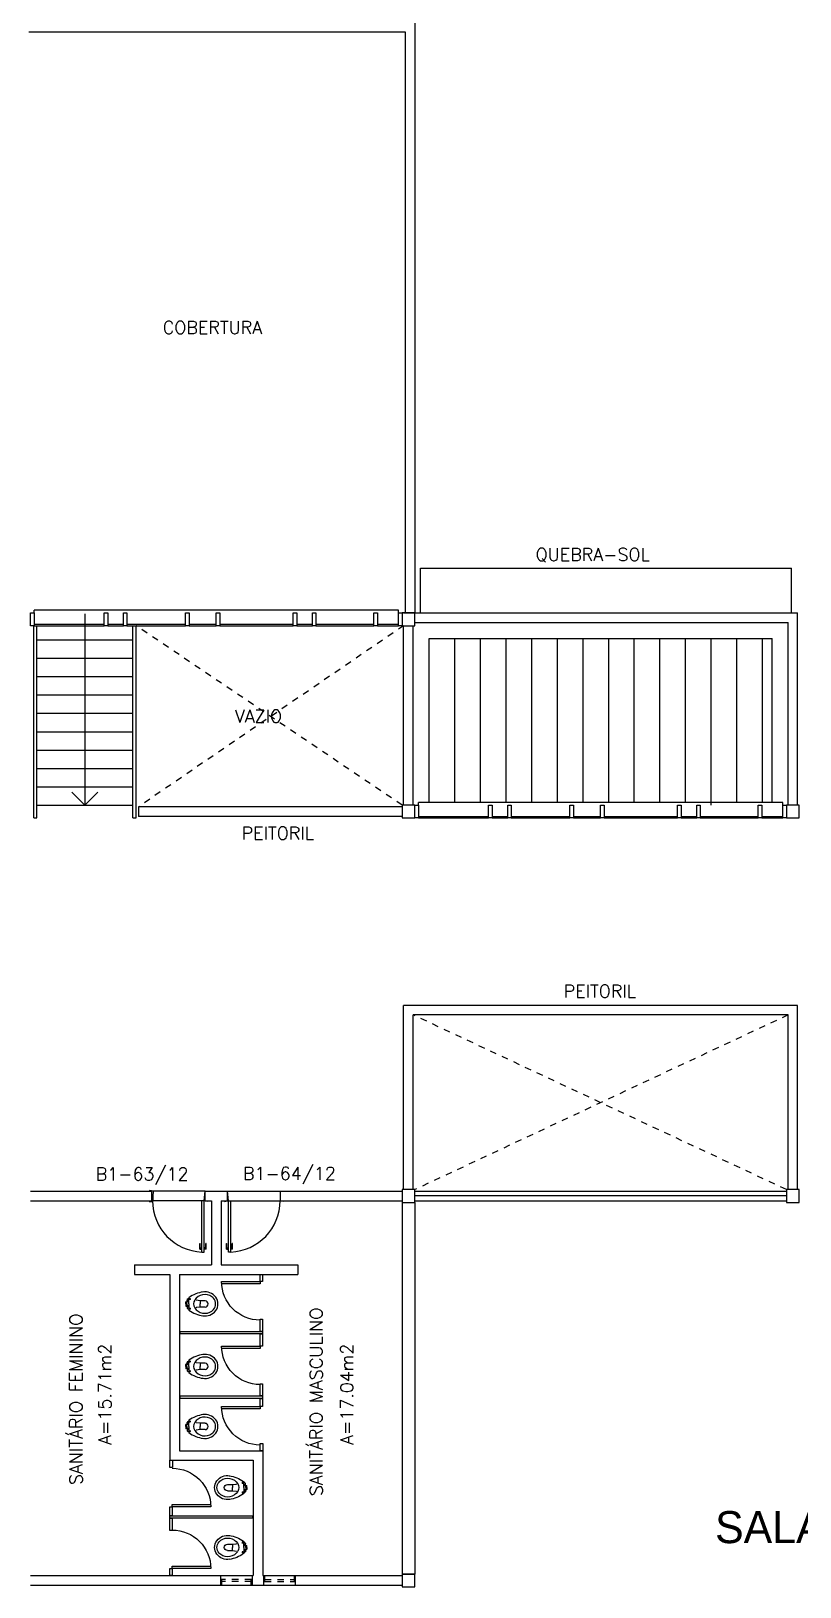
# Model space of a CAD drawing. Header units: centimetres. Extents: x -15 to 273, y 1 to 137.
# Drawn here: x 92.72 to 104.72, y 13.08 to 37.36 of the extents above; entities that cross this region are included whole.
import ezdxf

# ---------------------------------------------------------------- set-up
doc = ezdxf.new("R2010")
doc.units = ezdxf.units.CM
doc.header["$LTSCALE"] = 0.003
doc.header["$MEASUREMENT"] = 0
doc.linetypes.add('HIDDEN', pattern=[0.375, 0.25, -0.125])
doc.layers.get('0').update_dxf_attribs({"linetype": 'CONTINUOUS'})
for name, color, linetype in [('1', 1, 'CONTINUOUS'), ('ALV', 2, 'CONTINUOUS'), ('ALVENARIA', 2, 'CONTINUOUS'), ('AREA', 2, 'CONTINUOUS'), ('COB', 1, 'CONTINUOUS'), ('DIV', 2, 'CONTINUOUS'), ('ENDEREÇO NOVO', 2, 'CONTINUOUS'), ('ESQ', 1, 'CONTINUOUS'), ('ESQUADRIAS', 1, 'CONTINUOUS'), ('ESTRUT', 2, 'CONTINUOUS'), ('JAN2', 1, 'HIDDEN'), ('MACANETA', 2, 'CONTINUOUS'), ('MARCO', 2, 'CONTINUOUS'), ('PEÇAS', 1, 'CONTINUOUS'), ('PISO', 1, 'CONTINUOUS'), ('PORTA', 2, 'CONTINUOUS'), ('PROJ', 1, 'HIDDEN'), ('SOLEIRA', 1, 'CONTINUOUS'), ('TEXTO', 2, 'CONTINUOUS'), ('USO', 2, 'CONTINUOUS')]:
    doc.layers.add(name, color=color, linetype=linetype)
doc.styles.add('UNB-100', font='simplex.shx', dxfattribs={"height": 0.2})

# ---------------------------------------------------------------- blocks, each defined once
blk = doc.blocks.new('DOOR80')
at = {"layer": 'MACANETA', "color": 1}
for p, q in [((-0.015, -0.665), (-0.01, -0.665)), ((-0.015, -0.755), (-0.015, -0.665)), ((-0.01, -0.755), (-0.01, -0.665)), ((0.012, -0.763), (0.012, -0.728)), ((0.012, -0.728), (0.015, -0.728)), ((0.053, -0.728), (0.05, -0.728)), ((0.053, -0.763), (0.053, -0.728)), ((0.08, -0.665), (0.075, -0.665)), ((0.075, -0.755), (0.075, -0.665)), ((0.08, -0.755), (0.08, -0.665)), ((-0.015, -0.755), (0.012, -0.755)), ((-0.01, -0.735), (0.012, -0.735)), ((0.012, -0.763), (0.015, -0.763)), ((0.053, -0.763), (0.05, -0.763)), ((0.075, -0.735), (0.053, -0.735)), ((0.08, -0.755), (0.053, -0.755))]:
    blk.add_line(p, q, dxfattribs=at)
at = {"layer": 'PORTA'}
for p, q in [((0.015, -0.8), (0.015, 0)), ((0.015, 0), (0.05, 0)), ((0.05, -0.8), (0.05, 0)), ((0.05, -0.8), (0.015, -0.8))]:
    blk.add_line(p, q, dxfattribs=at)
at = {"layer": 'PORTA', "color": 1}
blk.add_arc((0.02, 0), 0.8, 272.1491, 0, dxfattribs=at)
blk = doc.blocks.new('DOOR-80')
at = {"layer": 'MACANETA', "color": 1}
for p, q in [((-0.08, -0.755), (-0.08, -0.665)), ((-0.08, -0.665), (-0.075, -0.665)), ((-0.075, -0.755), (-0.075, -0.665)), ((-0.053, -0.728), (-0.05, -0.728)), ((-0.053, -0.763), (-0.053, -0.728)), ((-0.012, -0.728), (-0.015, -0.728)), ((-0.012, -0.763), (-0.012, -0.728)), ((0.01, -0.755), (0.01, -0.665)), ((0.015, -0.665), (0.01, -0.665)), ((0.015, -0.755), (0.015, -0.665)), ((-0.08, -0.755), (-0.053, -0.755)), ((-0.075, -0.735), (-0.053, -0.735)), ((-0.053, -0.763), (-0.05, -0.763)), ((-0.012, -0.763), (-0.015, -0.763)), ((0.01, -0.735), (-0.012, -0.735)), ((0.015, -0.755), (-0.012, -0.755))]:
    blk.add_line(p, q, dxfattribs=at)
at = {"layer": 'PORTA'}
for p, q in [((-0.05, -0.8), (-0.05, 0)), ((-0.015, 0), (-0.05, 0)), ((-0.015, -0.8), (-0.015, 0)), ((-0.05, -0.8), (-0.015, -0.8))]:
    blk.add_line(p, q, dxfattribs=at)
at = {"layer": 'PORTA', "color": 1}
blk.add_arc((-0.02, 0), 0.8, 180, 267.8509, dxfattribs=at)
blk = doc.blocks.new('VASO')
for p, q in [((0.1, 0), (0.1, 0.028)), ((0.1, 0), (0.1, -0.028)), ((0.146, 0.031), (0.113, 0.031)), ((0.114, 0), (0.114, 0.028)), ((0.114, 0), (0.114, -0.028)), ((0.119, 0.031), (0.119, 0.062)), ((0.146, 0.05), (0.119, 0.05)), ((0.146, 0), (0.146, 0.089)), ((0.146, 0), (0.146, -0.089)), ((0.176, 0.075), (0.152, 0.075)), ((0.164, 0.063), (0.164, 0.087)), ((0.261, 0.056), (0.259, 0.059)), ((0.323, 0.049), (0.261, 0.056)), ((0.401, 0.049), (0.323, 0.049)), ((0.323, 0.049), (0.323, 0)), ((0.323, -0.049), (0.323, 0)), ((0.146, -0.031), (0.113, -0.031)), ((0.119, -0.031), (0.119, -0.062)), ((0.146, -0.05), (0.119, -0.05)), ((0.176, -0.075), (0.152, -0.075)), ((0.164, -0.063), (0.164, -0.087)), ((0.261, -0.056), (0.259, -0.059)), ((0.323, -0.049), (0.261, -0.056)), ((0.401, -0.049), (0.323, -0.049))]:
    blk.add_line(p, q)
for centre in [(0.164, 0.075), (0.164, -0.075)]:
    blk.add_circle(centre, 0.00682)
for centre, radius, start, end in [((0.107, 0.028), 0.00697, 0.8534, 179.1466), ((0.128, 0.062), 0.00909, 126.1604, 180), ((0.404, -0.315), 0.477, 122.7818, 126.1604), ((0.155, 0.089), 0.00909, 126.3456, 180), ((0.436, -0.294), 0.484, 97.6805, 126.3456), ((0.334, 0), 0.112, 147.3201, 212.6799), ((0.397, -0.04), 0.187, 54.2515, 147.3201), ((0.4, -0.02), 0.208, 36.8888, 100.1214), ((0.401, 0), 0.0486, 0, 90), ((0.401, 0), 0.0486, 270, 0), ((0.413, -0.018), 0.159, 41.3299, 54.2515), ((0.433, 0), 0.132, 318.6701, 41.3299), ((0.427, 0), 0.174, 323.1112, 36.8888), ((0.107, -0.028), 0.00697, 180.8534, 359.1466), ((0.128, -0.062), 0.00909, 180, 233.8396), ((0.404, 0.315), 0.477, 233.8396, 237.2182), ((0.155, -0.089), 0.00909, 180, 233.6544), ((0.436, 0.294), 0.484, 233.6544, 262.3195), ((0.397, 0.04), 0.187, 212.6799, 305.7485), ((0.4, 0.02), 0.208, 259.8786, 323.1112), ((0.413, 0.018), 0.159, 305.7485, 318.6701)]:
    blk.add_arc(centre, radius, start, end)

msp = doc.modelspace()

# ---------------------------------------------------------------- linework, layer by layer
at = {"layer": '1'}
msp.add_lwpolyline([(93.557, 28.262), (93.557, 25.277), (93.354, 25.479), (93.557, 25.277), (93.759, 25.479)], dxfattribs=at)
at = {"layer": 'ALV'}
for p, q in [((98.707, 37.497), (98.707, 28.277)), ((92.682, 37.347), (98.557, 37.347)), ((98.557, 37.347), (98.557, 28.277)), ((98.796, 28.277), (98.796, 28.977)), ((98.796, 28.977), (104.588, 28.977)), ((104.588, 28.276), (104.588, 28.977)), ((98.532, 28.277), (104.682, 28.277)), ((104.682, 25.277), (104.682, 28.277)), ((98.532, 25.277), (98.532, 28.077)), ((98.682, 25.277), (98.682, 28.077)), ((98.707, 28.127), (104.532, 28.127)), ((104.532, 25.277), (104.532, 28.127)), ((98.932, 27.877), (104.282, 27.877)), ((98.932, 25.317), (98.932, 27.877)), ((98.932, 25.317), (98.932, 27.877)), ((104.282, 25.317), (104.282, 27.877)), ((98.507, 25.252), (94.394, 25.252)), ((94.394, 25.252), (94.394, 25.102)), ((98.507, 25.102), (94.394, 25.102)), ((98.532, 19.277), (98.532, 22.152)), ((104.682, 22.152), (98.532, 22.152)), ((104.682, 19.277), (104.682, 22.152)), ((98.682, 19.277), (98.682, 22.002)), ((104.532, 22.002), (98.682, 22.002)), ((104.532, 19.277), (104.532, 22.002)), ((98.507, 19.252), (98.507, 19.077)), ((98.707, 19.252), (104.507, 19.252)), ((98.507, 19.077), (98.707, 19.077)), ((98.707, 19.102), (104.507, 19.102)), ((98.507, 13.277), (98.707, 13.277)), ((98.507, 13.277), (98.507, 13.102))]:
    msp.add_line(p, q, dxfattribs=at)
at = {"layer": 'ALVENARIA'}
for p, q in [((92.707, 19.252), (94.602, 19.252)), ((94.602, 19.102), (94.602, 19.252)), ((95.432, 19.102), (95.432, 19.252)), ((95.432, 19.252), (95.782, 19.252)), ((95.782, 19.102), (95.782, 19.252)), ((96.612, 19.102), (96.612, 19.252)), ((96.612, 19.252), (98.507, 19.252)), ((92.707, 19.102), (94.602, 19.102)), ((95.432, 19.102), (95.532, 19.102)), ((95.532, 19.102), (95.532, 18.102)), ((95.682, 19.102), (95.682, 18.102)), ((95.682, 19.102), (95.782, 19.102)), ((96.612, 19.102), (98.507, 19.102)), ((98.507, 19.077), (98.507, 13.277)), ((98.707, 19.077), (98.707, 13.277)), ((94.332, 18.102), (95.532, 18.102)), ((94.332, 18.102), (94.332, 17.952)), ((95.682, 18.102), (96.882, 18.102)), ((96.882, 18.102), (96.882, 17.952)), ((94.332, 17.952), (94.882, 17.952)), ((94.882, 17.952), (94.882, 15.052)), ((95.032, 17.952), (96.882, 17.952)), ((95.032, 17.952), (95.032, 15.202)), ((95.032, 15.202), (96.332, 15.202)), ((96.332, 15.202), (96.332, 13.252)), ((94.882, 15.052), (96.182, 15.052)), ((96.182, 15.052), (96.182, 13.252)), ((92.707, 13.252), (96.182, 13.252)), ((95.672, 13.252), (95.672, 13.102)), ((96.172, 13.102), (96.172, 13.252)), ((96.332, 13.252), (98.507, 13.252)), ((96.342, 13.252), (96.342, 13.102)), ((96.842, 13.102), (96.842, 13.252)), ((92.707, 13.102), (98.507, 13.102))]:
    msp.add_line(p, q, dxfattribs=at)
at = {"layer": 'COB'}
for p, q in [((99.332, 25.317), (99.332, 27.877)), ((99.732, 25.317), (99.732, 27.877)), ((100.132, 25.317), (100.132, 27.877)), ((100.532, 25.317), (100.532, 27.877)), ((100.932, 25.317), (100.932, 27.877)), ((101.332, 25.317), (101.332, 27.877)), ((101.732, 25.317), (101.732, 27.877)), ((102.132, 25.317), (102.132, 27.877)), ((102.532, 25.317), (102.532, 27.877)), ((102.932, 25.317), (102.932, 27.877)), ((103.332, 25.277), (103.332, 27.877)), ((103.332, 25.317), (103.332, 27.877)), ((103.732, 25.317), (103.732, 27.877)), ((104.132, 25.317), (104.132, 27.877))]:
    msp.add_line(p, q, dxfattribs=at)
at = {"layer": 'DIV'}
for points in [[(96.29, 17.24, -0.414214), (95.69, 17.84), (96.29, 17.84), (96.29, 17.805), (95.69, 17.805)], [(96.29, 16.234, -0.414214), (95.69, 16.834), (96.29, 16.834), (96.29, 16.799), (95.69, 16.799)], [(96.291, 15.29, -0.414214), (95.691, 15.89), (96.291, 15.89), (96.291, 15.855), (95.691, 15.855)], [(94.921, 14.927, -0.414214), (95.521, 14.327), (94.921, 14.327), (94.921, 14.362), (95.521, 14.362)], [(94.921, 13.963, -0.414214), (95.521, 13.363), (94.921, 13.363), (94.921, 13.398), (95.521, 13.398)]]:
    msp.add_lwpolyline(points, format="xyb", dxfattribs=at)
for points in [[(96.33, 17.84), (96.29, 17.84), (96.29, 17.952), (96.33, 17.952)], [(96.33, 17.064), (96.29, 17.064), (96.29, 17.254), (96.33, 17.254)], [(96.33, 17.064), (96.33, 17.024), (95.042, 17.024), (95.042, 17.064)], [(96.33, 16.834), (96.29, 16.834), (96.29, 17.024), (96.33, 17.024)], [(96.331, 16.058), (96.331, 16.018), (95.046, 16.018), (95.046, 16.058)], [(96.331, 16.058), (96.291, 16.058), (96.291, 16.248), (96.331, 16.248)], [(96.331, 15.89), (96.291, 15.89), (96.291, 16.018), (96.331, 16.018)], [(96.292, 15.313), (96.332, 15.313), (96.332, 15.202), (96.292, 15.202)], [(94.882, 15.052), (94.922, 15.052), (94.922, 14.94), (94.882, 14.94)], [(94.881, 14.327), (94.921, 14.327), (94.921, 14.187), (94.881, 14.187)], [(96.172, 14.187), (96.172, 14.147), (94.881, 14.147), (94.881, 14.187)], [(94.881, 14.147), (94.921, 14.147), (94.921, 13.957), (94.881, 13.957)], [(94.881, 13.363), (94.921, 13.363), (94.921, 13.252), (94.881, 13.252)]]:
    msp.add_lwpolyline(points, close=True, dxfattribs=at)
at = {"layer": 'ESQ'}
msp.add_line((104.507, 19.177), (98.707, 19.177), dxfattribs=at)
at = {"layer": 'ESQUADRIAS'}
for p, q in [((98.452, 28.317), (92.762, 28.317)), ((92.762, 28.277), (92.762, 28.317)), ((98.452, 28.277), (98.452, 28.317)), ((98.452, 28.277), (98.452, 28.277)), ((92.762, 28.102), (93.857, 28.102)), ((92.762, 28.077), (93.857, 28.077)), ((93.912, 28.102), (94.157, 28.102)), ((93.912, 28.077), (94.157, 28.077)), ((94.212, 28.102), (95.127, 28.102)), ((94.212, 28.077), (95.127, 28.077)), ((95.182, 28.102), (95.607, 28.102)), ((95.182, 28.077), (95.607, 28.077)), ((95.662, 28.102), (96.807, 28.102)), ((95.662, 28.077), (96.807, 28.077)), ((96.862, 28.102), (97.107, 28.102)), ((96.862, 28.077), (97.107, 28.077)), ((97.162, 28.102), (98.067, 28.102)), ((97.162, 28.077), (98.067, 28.077)), ((98.122, 28.102), (98.452, 28.102)), ((98.122, 28.077), (98.452, 28.077)), ((104.452, 25.317), (98.762, 25.317)), ((98.762, 25.277), (98.762, 25.317)), ((104.452, 25.277), (104.452, 25.317)), ((104.452, 25.277), (104.452, 25.277)), ((98.762, 25.102), (99.857, 25.102)), ((98.762, 25.077), (99.857, 25.077)), ((99.912, 25.102), (100.157, 25.102)), ((99.912, 25.077), (100.157, 25.077)), ((100.212, 25.102), (101.127, 25.102)), ((100.212, 25.077), (101.127, 25.077)), ((101.182, 25.102), (101.607, 25.102)), ((101.182, 25.077), (101.607, 25.077)), ((101.662, 25.102), (102.807, 25.102)), ((101.662, 25.077), (102.807, 25.077)), ((102.862, 25.102), (103.107, 25.102)), ((102.862, 25.077), (103.107, 25.077)), ((103.162, 25.102), (104.067, 25.102)), ((103.162, 25.077), (104.067, 25.077)), ((104.122, 25.102), (104.452, 25.102)), ((104.122, 25.077), (104.452, 25.077))]:
    msp.add_line(p, q, dxfattribs=at)
for points in [[(92.707, 28.077), (92.707, 28.277), (92.762, 28.277), (92.762, 28.077)], [(93.857, 28.077), (93.857, 28.277), (93.912, 28.277), (93.912, 28.077)], [(94.157, 28.077), (94.157, 28.277), (94.212, 28.277), (94.212, 28.077)], [(95.127, 28.077), (95.127, 28.277), (95.182, 28.277), (95.182, 28.077)], [(95.607, 28.077), (95.607, 28.277), (95.662, 28.277), (95.662, 28.077)], [(96.807, 28.077), (96.807, 28.277), (96.862, 28.277), (96.862, 28.077)], [(97.107, 28.077), (97.107, 28.277), (97.162, 28.277), (97.162, 28.077)], [(98.067, 28.077), (98.067, 28.277), (98.122, 28.277), (98.122, 28.077)], [(98.452, 28.077), (98.452, 28.277), (98.507, 28.277), (98.507, 28.077)], [(98.707, 25.077), (98.707, 25.277), (98.762, 25.277), (98.762, 25.077)], [(99.857, 25.077), (99.857, 25.277), (99.912, 25.277), (99.912, 25.077)], [(100.157, 25.077), (100.157, 25.277), (100.212, 25.277), (100.212, 25.077)], [(101.127, 25.077), (101.127, 25.277), (101.182, 25.277), (101.182, 25.077)], [(101.607, 25.077), (101.607, 25.277), (101.662, 25.277), (101.662, 25.077)], [(102.807, 25.077), (102.807, 25.277), (102.862, 25.277), (102.862, 25.077)], [(103.107, 25.077), (103.107, 25.277), (103.162, 25.277), (103.162, 25.077)], [(104.067, 25.077), (104.067, 25.277), (104.122, 25.277), (104.122, 25.077)], [(104.452, 25.077), (104.452, 25.277), (104.507, 25.277), (104.507, 25.077)]]:
    msp.add_lwpolyline(points, close=True, dxfattribs=at)
at = {"layer": 'ESTRUT'}
for points in [[(98.707, 28.277), (98.507, 28.277), (98.507, 28.077), (98.707, 28.077)], [(98.707, 25.277), (98.507, 25.277), (98.507, 25.077), (98.707, 25.077)], [(104.707, 25.277), (104.507, 25.277), (104.507, 25.077), (104.707, 25.077)], [(98.707, 19.277), (98.507, 19.277), (98.507, 19.077), (98.707, 19.077)], [(104.707, 19.277), (104.507, 19.277), (104.507, 19.077), (104.707, 19.077)], [(98.707, 13.277), (98.507, 13.277), (98.507, 13.077), (98.707, 13.077)]]:
    msp.add_lwpolyline(points, close=True, dxfattribs=at)
at = {"layer": 'JAN2'}
for p, q in [((95.692, 13.102), (95.692, 13.252)), ((96.152, 13.192), (95.692, 13.192)), ((96.152, 13.162), (95.692, 13.162)), ((96.152, 13.102), (96.152, 13.252)), ((96.362, 13.252), (96.362, 13.102)), ((96.362, 13.192), (96.822, 13.192)), ((96.362, 13.162), (96.822, 13.162)), ((96.822, 13.252), (96.822, 13.102))]:
    msp.add_line(p, q, dxfattribs=at)
at = {"layer": 'MARCO'}
for p, q in [((94.627, 19.252), (94.567, 19.262)), ((94.567, 19.262), (94.567, 19.252)), ((94.617, 19.102), (94.627, 19.252)), ((94.627, 19.252), (94.617, 19.252)), ((94.617, 19.252), (94.627, 19.252)), ((94.627, 19.252), (94.627, 19.252)), ((95.417, 19.102), (95.432, 19.252)), ((95.432, 19.252), (95.432, 19.252)), ((95.432, 19.252), (95.432, 19.252)), ((95.432, 19.252), (95.432, 19.252)), ((95.432, 19.252), (95.432, 19.252)), ((95.432, 19.252), (95.432, 19.252)), ((95.797, 19.102), (95.782, 19.252)), ((95.782, 19.252), (95.782, 19.252)), ((95.782, 19.252), (95.782, 19.252)), ((95.782, 19.252), (95.782, 19.252)), ((95.782, 19.252), (95.782, 19.252)), ((95.782, 19.252), (95.782, 19.252)), ((96.612, 19.102), (96.612, 19.252)), ((96.612, 19.252), (96.612, 19.252)), ((96.612, 19.252), (96.612, 19.252)), ((96.612, 19.252), (96.612, 19.252)), ((96.612, 19.252), (96.612, 19.252)), ((96.612, 19.252), (96.612, 19.252)), ((94.557, 19.102), (94.557, 19.092)), ((94.557, 19.092), (94.607, 19.092)), ((94.607, 19.092), (94.607, 19.102)), ((94.607, 19.102), (94.617, 19.102)), ((94.617, 19.102), (94.617, 19.137)), ((94.617, 19.137), (94.617, 19.102)), ((94.617, 19.102), (94.617, 19.102)), ((95.432, 19.102), (95.417, 19.102)), ((95.417, 19.102), (95.417, 19.102)), ((95.417, 19.102), (95.417, 19.102)), ((95.477, 19.092), (95.432, 19.102)), ((95.432, 19.102), (95.432, 19.102)), ((95.432, 19.102), (95.432, 19.102)), ((95.477, 19.102), (95.477, 19.092)), ((95.737, 19.102), (95.737, 19.092)), ((95.737, 19.092), (95.782, 19.102)), ((95.782, 19.102), (95.782, 19.102)), ((95.782, 19.102), (95.797, 19.102)), ((95.782, 19.102), (95.782, 19.102)), ((95.797, 19.102), (95.797, 19.102)), ((95.797, 19.102), (95.797, 19.102)), ((96.657, 19.092), (96.612, 19.102)), ((96.612, 19.102), (96.612, 19.102)), ((96.612, 19.102), (96.612, 19.102)), ((96.612, 19.102), (96.612, 19.102)), ((96.612, 19.102), (96.612, 19.102)), ((96.612, 19.102), (96.612, 19.102)), ((96.657, 19.102), (96.657, 19.092))]:
    msp.add_line(p, q, dxfattribs=at)
at = {"layer": 'PISO'}
for p, q in [((92.757, 25.077), (92.757, 28.077)), ((92.807, 25.077), (92.807, 28.077)), ((94.307, 25.077), (94.307, 28.077)), ((94.357, 25.077), (94.357, 28.077)), ((92.807, 27.857), (94.307, 27.857)), ((92.807, 27.57), (94.307, 27.57)), ((92.807, 27.283), (94.307, 27.283)), ((92.807, 26.997), (94.307, 26.997)), ((92.807, 26.71), (94.307, 26.71)), ((92.807, 26.423), (94.307, 26.423)), ((92.807, 26.137), (94.307, 26.137)), ((92.807, 25.85), (94.307, 25.85)), ((92.807, 25.563), (94.307, 25.563)), ((92.807, 25.277), (94.307, 25.277)), ((92.757, 25.077), (92.807, 25.077)), ((94.307, 25.077), (94.357, 25.077))]:
    msp.add_line(p, q, dxfattribs=at)
at = {"layer": 'PROJ', "color": 1}
for p, q in [((98.507, 25.277), (94.357, 28.077)), ((98.532, 28.077), (94.394, 25.252))]:
    msp.add_line(p, q, dxfattribs=at)
at = {"layer": 'PROJ'}
for p, q in [((104.507, 19.277), (98.682, 22.002)), ((104.532, 22.002), (98.707, 19.277))]:
    msp.add_line(p, q, dxfattribs=at)
at = {"layer": 'SOLEIRA'}
for p, q in [((95.432, 19.252), (94.627, 19.252)), ((95.782, 19.252), (96.612, 19.252)), ((95.382, 19.102), (94.617, 19.102)), ((95.832, 19.102), (96.612, 19.102))]:
    msp.add_line(p, q, dxfattribs=at)

# ---------------------------------------------------------------- block references
at = {"layer": 'PEÇAS'}
for p in [(95.032, 17.493), (95.032, 16.517), (95.032, 15.58)]:
    msp.add_blockref('VASO', p, dxfattribs=at)
at = {"layer": 'PEÇAS', "xscale": -1}
for p in [(96.182, 14.626), (96.182, 13.692)]:
    msp.add_blockref('VASO', p, dxfattribs=at)
at = {"layer": 'PORTA', "rotation": 5.144755732544582e-09}
msp.add_blockref('DOOR-80', (95.432, 19.102), dxfattribs=at)
at = {"layer": 'PORTA'}
msp.add_blockref('DOOR80', (95.782, 19.102), dxfattribs=at)

# ---------------------------------------------------------------- texts
at = {"layer": 'AREA', "style": 'UNB-100'}
for s, p in [('SANITÁRIO FEMININO', (93.517, 14.667)), ('SANITÁRIO MASCULINO', (97.266, 14.495)), ('A=15.71m2', (93.969, 15.294)), ('A=17.04m2', (97.745, 15.294))]:
    msp.add_text(s, height=0.2, rotation=90, dxfattribs=at).set_placement(p)
at = {"layer": 'ENDEREÇO NOVO', "style": 'UNB-100'}
for s, p in [('B1-64/12', (96.024, 19.429)), ('B1-63/12', (93.725, 19.42))]:
    msp.add_text(s, height=0.2, dxfattribs=at).set_placement(p)
at = {"layer": 'TEXTO', "style": 'UNB-100'}
for s, p in [('COBERTURA', (94.772, 32.631)), ('QUEBRA-SOL', (100.592, 29.088)), ('VAZIO', (95.897, 26.564)), ('PEITORIL', (96.002, 24.739)), ('PEITORIL', (101.029, 22.274))]:
    msp.add_text(s, height=0.2, dxfattribs=at).set_placement(p)
at = {"layer": 'USO'}
msp.add_text('SALAS DE PROFESSOR ENGENHARIA ELÉTRICA - ENE', height=0.5, dxfattribs=at).set_placement((103.393, 13.759))

doc.saveas('drawing.dxf')
